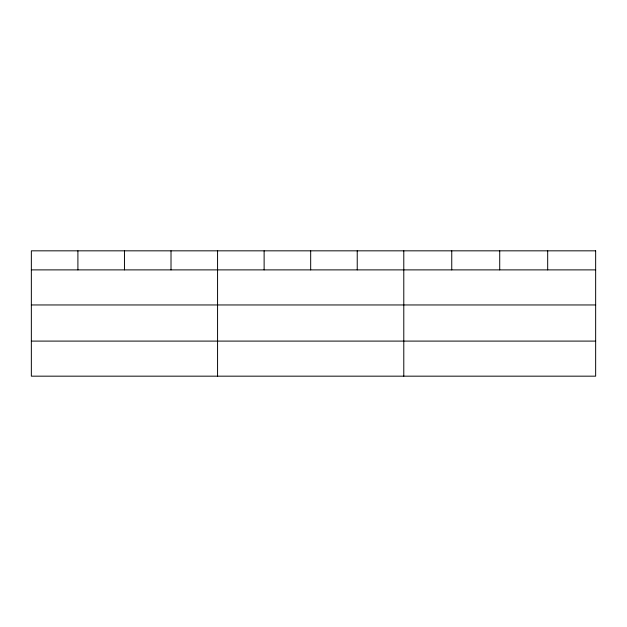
<?xml version="1.0" encoding="UTF-8"?>
<svg xmlns="http://www.w3.org/2000/svg" width="627" height="627" viewBox="0 0 627 627"><rect width="100%" height="100%" fill="white"/><g stroke="black" fill="none" stroke-linecap="round" stroke-linejoin="round"><path stroke-width="0.94" d="M31.35 269.884L595.65 269.884M31.35 304.957L595.65 304.957M31.35 341.096L595.65 341.096M547.684 250.831L547.684 269.884M499.719 250.831L499.719 269.884M451.753 250.831L451.753 269.884M403.788 250.831L403.788 376.169M357.233 250.831L357.233 269.884M310.678 250.831L310.678 269.884M264.124 250.831L264.124 269.884M217.569 250.831L217.569 376.169M171.014 250.831L171.014 269.884M124.46 250.831L124.46 269.884M77.905 250.831L77.905 269.884M595.65 250.831L31.35 250.831L31.35 376.169L595.65 376.169L595.65 250.831"/></g></svg>
